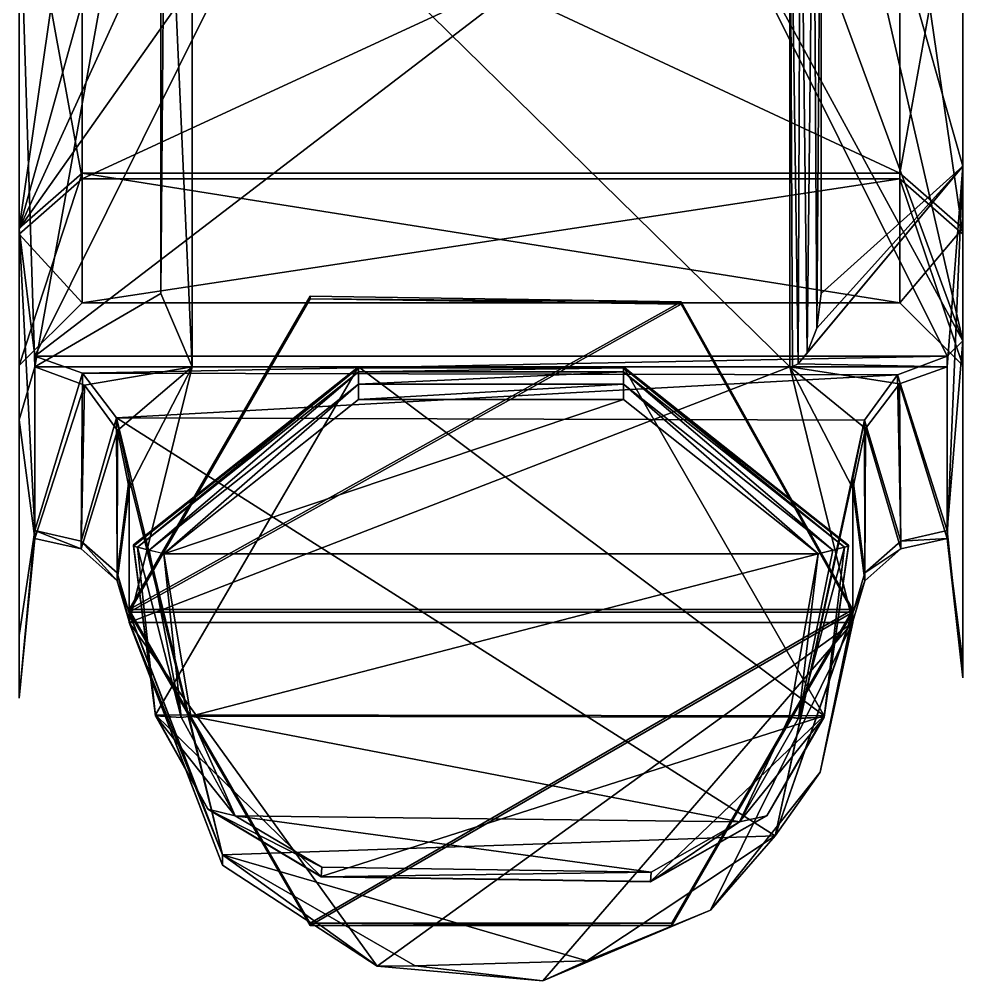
# Model space of a CAD drawing. Extents: x -0.16 to 0.15, y -0.54 to 0.56.
# Drawn here: x -0.1517 to 0.1483, y -0.5353 to -0.2297 of the extents above; entities that cross this region are included whole.
import ezdxf

# ---------------------------------------------------------------- set-up
doc = ezdxf.new("R2010")
doc.units = 0
doc.linetypes.add('SOLIDLINE', pattern=[0])
for name, color, linetype in [('VIFS121', 206, 'SOLIDLINE'), ('VIFS122', 26, 'SOLIDLINE'), ('VIFS125', 26, 'SOLIDLINE'), ('VIFS127', 36, 'SOLIDLINE'), ('VIFS128', 176, 'SOLIDLINE')]:
    doc.layers.add(name, color=color, linetype=linetype)

msp = doc.modelspace()

# ---------------------------------------------------------------- linework, layer by layer
at = {"layer": 'VIFS121', "color": 206}
for points in [[(-0.10015, -0.45157, 0.36996), (-0.08299, -0.48285, 0.33996), (-0.09715, -0.45121, 0.37031)], [(-0.09715, -0.45121, 0.37031), (-0.08299, -0.48285, 0.33996), (0.07738, -0.48481, 0.33831)], [(-0.09715, -0.45121, 0.37031), (0.07738, -0.48481, 0.33831), (0.09307, -0.45151, 0.37031)], [(0.09307, -0.45151, 0.37031), (0.07738, -0.48481, 0.33831), (0.09608, -0.45188, 0.36996)], [(-0.05552, -0.49917, 0.32432), (0.04919, -0.50072, 0.323), (-0.08299, -0.48285, 0.33996)], [(-0.08299, -0.48285, 0.33996), (0.04919, -0.50072, 0.323), (0.07738, -0.48481, 0.33831)]]:
    msp.add_3dface(points, dxfattribs=at)
at = {"layer": 'VIFS122', "color": 26}
for points in [[(-0.04382, -0.34018, 0.30093), (-0.10834, -0.4508, 0.30031), (-0.11535, -0.39678, 0.30062)], [(-0.11535, -0.39678, 0.30062), (-0.11535, -0.39712, 0.36062), (-0.04382, -0.34018, 0.30093)], [(-0.04382, -0.34018, 0.30093), (-0.11535, -0.39712, 0.36062), (-0.04382, -0.34052, 0.36093)], [(-0.11412, -0.39746, 0.3655), (-0.04382, -0.34052, 0.36093), (-0.11535, -0.39712, 0.36062)], [(-0.11412, -0.39746, 0.3655), (-0.04382, -0.34182, 0.36581), (-0.04382, -0.34052, 0.36093)], [(-0.11041, -0.39843, 0.36933), (-0.04382, -0.34182, 0.36581), (-0.11412, -0.39746, 0.3655)], [(-0.04382, -0.34568, 0.36962), (-0.04382, -0.34182, 0.36581), (-0.11041, -0.39843, 0.36933)], [(0.10429, -0.45114, 0.30031), (-0.10834, -0.4508, 0.30031), (-0.04382, -0.34018, 0.30093)], [(0.04046, -0.34018, 0.30093), (0.10429, -0.45114, 0.30031), (-0.04382, -0.34018, 0.30093)], [(-0.04382, -0.34018, 0.30093), (-0.04382, -0.34052, 0.36093), (0.04046, -0.34018, 0.30093)], [(0.04046, -0.34018, 0.30093), (-0.04382, -0.34052, 0.36093), (0.04046, -0.34052, 0.36093)], [(-0.04382, -0.34052, 0.36093), (-0.04382, -0.34182, 0.36581), (0.04046, -0.34052, 0.36093)], [(0.04046, -0.34052, 0.36093), (-0.04382, -0.34182, 0.36581), (0.04046, -0.34182, 0.36581)], [(0.04046, -0.34568, 0.36962), (0.04046, -0.34182, 0.36581), (-0.04382, -0.34568, 0.36962)], [(-0.04382, -0.34568, 0.36962), (0.04046, -0.34182, 0.36581), (-0.04382, -0.34182, 0.36581)], [(0.112, -0.39682, 0.30062), (0.10429, -0.45114, 0.30031), (0.04046, -0.34018, 0.30093)], [(0.04046, -0.34052, 0.36093), (0.112, -0.39716, 0.36061), (0.04046, -0.34018, 0.30093)], [(0.04046, -0.34018, 0.30093), (0.112, -0.39716, 0.36061), (0.112, -0.39682, 0.30062)], [(0.04046, -0.34182, 0.36581), (0.11076, -0.39749, 0.3655), (0.04046, -0.34052, 0.36093)], [(0.11076, -0.39749, 0.3655), (0.112, -0.39716, 0.36061), (0.04046, -0.34052, 0.36093)], [(0.04046, -0.34568, 0.36962), (0.10704, -0.39843, 0.36933), (0.04046, -0.34182, 0.36581)], [(0.10704, -0.39843, 0.36933), (0.11076, -0.39749, 0.3655), (0.04046, -0.34182, 0.36581)], [(-0.10562, -0.39947, 0.3706), (-0.04382, -0.34568, 0.36962), (-0.11041, -0.39843, 0.36933)], [(-0.04382, -0.35057, 0.37088), (-0.04382, -0.34568, 0.36962), (-0.10562, -0.39947, 0.3706)], [(0.04046, -0.35057, 0.37088), (0.04046, -0.34568, 0.36962), (-0.04382, -0.35057, 0.37088)], [(-0.04382, -0.35057, 0.37088), (0.04046, -0.34568, 0.36962), (-0.04382, -0.34568, 0.36962)], [(0.10229, -0.3996, 0.3706), (0.10704, -0.39843, 0.36933), (0.04046, -0.34568, 0.36962)], [(0.04046, -0.34568, 0.36962), (0.04046, -0.35057, 0.37088), (0.10229, -0.3996, 0.3706)], [(-0.04382, -0.35057, 0.37088), (-0.10567, -0.39965, 0.3706), (0.04046, -0.35057, 0.37088)], [(0.04046, -0.35057, 0.37088), (-0.10567, -0.39965, 0.3706), (0.10229, -0.3996, 0.3706)], [(-0.10834, -0.4508, 0.30031), (-0.11535, -0.39712, 0.36062), (-0.11535, -0.39678, 0.30062)], [(-0.10834, -0.45114, 0.36074), (-0.11535, -0.39712, 0.36062), (-0.10834, -0.4508, 0.30031)], [(-0.10834, -0.45114, 0.36074), (-0.11412, -0.39746, 0.3655), (-0.11535, -0.39712, 0.36062)], [(0.10429, -0.45114, 0.30031), (0.112, -0.39716, 0.36061), (0.10428, -0.45149, 0.36078)], [(0.112, -0.39716, 0.36061), (0.11076, -0.39749, 0.3655), (0.10428, -0.45149, 0.36078)], [(0.112, -0.39682, 0.30062), (0.112, -0.39716, 0.36061), (0.10429, -0.45114, 0.30031)], [(-0.11412, -0.39746, 0.3655), (-0.10015, -0.45157, 0.36996), (-0.11041, -0.39843, 0.36933)], [(-0.10015, -0.45157, 0.36996), (-0.11412, -0.39746, 0.3655), (-0.10834, -0.45114, 0.36074)], [(-0.11041, -0.39843, 0.36933), (-0.10015, -0.45157, 0.36996), (-0.10567, -0.39965, 0.3706)], [(-0.09715, -0.45121, 0.37031), (0.10229, -0.3996, 0.3706), (-0.10567, -0.39965, 0.3706)], [(-0.10015, -0.45157, 0.36996), (-0.09715, -0.45121, 0.37031), (-0.10567, -0.39965, 0.3706)], [(0.09307, -0.45151, 0.37031), (0.10229, -0.3996, 0.3706), (-0.09715, -0.45121, 0.37031)], [(0.09307, -0.45151, 0.37031), (0.09606, -0.45193, 0.36991), (0.10229, -0.3996, 0.3706)], [(0.10428, -0.45149, 0.36078), (0.11076, -0.39749, 0.3655), (0.09606, -0.45193, 0.36991)], [(0.11076, -0.39749, 0.3655), (0.10704, -0.39843, 0.36933), (0.09606, -0.45193, 0.36991)], [(0.10229, -0.3996, 0.3706), (0.09606, -0.45193, 0.36991), (0.10704, -0.39843, 0.36933)], [(-0.09171, -0.48061, 0.30015), (-0.10834, -0.4508, 0.30031), (-0.05566, -0.50215, 0.30003)], [(-0.05566, -0.50215, 0.30003), (-0.10834, -0.4508, 0.30031), (0.10429, -0.45114, 0.30031)], [(-0.09171, -0.48061, 0.30015), (-0.09171, -0.48079, 0.33272), (-0.10834, -0.4508, 0.30031)], [(-0.10834, -0.4508, 0.30031), (-0.09171, -0.48079, 0.33272), (-0.10834, -0.45114, 0.36074)], [(-0.10013, -0.45162, 0.36991), (-0.10834, -0.45114, 0.36074), (-0.08299, -0.48285, 0.33996)], [(-0.08299, -0.48285, 0.33996), (-0.10834, -0.45114, 0.36074), (-0.09171, -0.48079, 0.33272)], [(-0.05566, -0.50215, 0.30003), (0.10429, -0.45114, 0.30031), (0.04906, -0.50371, 0.30002)], [(0.04906, -0.50371, 0.30002), (0.10429, -0.45114, 0.30031), (0.08605, -0.48272, 0.30013)], [(0.08605, -0.48289, 0.33106), (0.10428, -0.45149, 0.36078), (0.07738, -0.48481, 0.33831)], [(0.07738, -0.48481, 0.33831), (0.10428, -0.45149, 0.36078), (0.09608, -0.45188, 0.36996)], [(0.10428, -0.45149, 0.36078), (0.08605, -0.48289, 0.33106), (0.10429, -0.45114, 0.30031)], [(0.10429, -0.45114, 0.30031), (0.08605, -0.48289, 0.33106), (0.08605, -0.48272, 0.30013)], [(-0.05566, -0.50215, 0.30003), (-0.05566, -0.50225, 0.31706), (-0.09171, -0.48061, 0.30015)], [(-0.09171, -0.48061, 0.30015), (-0.05566, -0.50225, 0.31706), (-0.09171, -0.48079, 0.33272)], [(-0.08299, -0.48285, 0.33996), (-0.09171, -0.48079, 0.33272), (-0.05552, -0.49917, 0.32432)], [(-0.05552, -0.49917, 0.32432), (-0.09171, -0.48079, 0.33272), (-0.05566, -0.50225, 0.31706)], [(0.08605, -0.48289, 0.33106), (0.04906, -0.5038, 0.31572), (0.08605, -0.48272, 0.30013)], [(0.08605, -0.48272, 0.30013), (0.04906, -0.5038, 0.31572), (0.04906, -0.50371, 0.30002)], [(0.07738, -0.48481, 0.33831), (0.04906, -0.5038, 0.31572), (0.08605, -0.48289, 0.33106)], [(0.04919, -0.50072, 0.323), (0.04906, -0.5038, 0.31572), (0.07738, -0.48481, 0.33831)], [(-0.05552, -0.49917, 0.32432), (-0.05566, -0.50225, 0.31706), (0.04919, -0.50072, 0.323)], [(0.04919, -0.50072, 0.323), (-0.05566, -0.50225, 0.31706), (0.04906, -0.5038, 0.31572)], [(0.04906, -0.50371, 0.30002), (0.04906, -0.5038, 0.31572), (-0.05566, -0.50215, 0.30003)], [(-0.05566, -0.50215, 0.30003), (0.04906, -0.5038, 0.31572), (-0.05566, -0.50225, 0.31706)]]:
    msp.add_3dface(points, dxfattribs=at)
at = {"layer": 'VIFS125', "color": 26}
for points in [[(-0.05918, -0.31774, -0.43895), (0.05876, -0.3195, -0.43896), (-0.11668, -0.41734, -0.43951)], [(-0.11668, -0.41734, -0.43951), (-0.11668, -0.41812, -0.29951), (-0.05918, -0.31774, -0.43895)], [(-0.05918, -0.31774, -0.43895), (-0.11668, -0.41812, -0.29951), (-0.05918, -0.31853, -0.29896)], [(-0.05918, -0.31774, -0.43895), (-0.05918, -0.31853, -0.29896), (0.05876, -0.3195, -0.43896)], [(-0.11668, -0.41812, -0.29951), (0.05876, -0.32028, -0.29897), (-0.05918, -0.31853, -0.29896)], [(-0.11668, -0.41734, -0.43951), (0.05876, -0.3195, -0.43896), (0.11332, -0.41734, -0.43951)], [(-0.11668, -0.41812, -0.29951), (0.11332, -0.41812, -0.29951), (0.05876, -0.32028, -0.29897)], [(0.05876, -0.3195, -0.43896), (-0.05918, -0.31853, -0.29896), (0.05876, -0.32028, -0.29897)], [(0.05876, -0.3195, -0.43896), (0.05876, -0.32028, -0.29897), (0.11332, -0.41734, -0.43951)], [(0.11332, -0.41734, -0.43951), (0.05876, -0.32028, -0.29897), (0.11332, -0.41812, -0.29951)], [(-0.11668, -0.41734, -0.43951), (0.11332, -0.41734, -0.43951), (-0.05918, -0.51693, -0.44007)], [(-0.05918, -0.51693, -0.44007), (-0.05918, -0.51771, -0.30007), (-0.11668, -0.41734, -0.43951)], [(-0.11668, -0.41734, -0.43951), (-0.05918, -0.51771, -0.30007), (-0.11668, -0.41812, -0.29951)], [(-0.05918, -0.51771, -0.30007), (0.11332, -0.41812, -0.29951), (-0.11668, -0.41812, -0.29951)], [(-0.05918, -0.51693, -0.44007), (0.11332, -0.41734, -0.43951), (0.05582, -0.51693, -0.44007)], [(-0.05918, -0.51771, -0.30007), (0.05582, -0.51771, -0.30007), (0.11332, -0.41812, -0.29951)], [(0.11332, -0.41734, -0.43951), (0.11332, -0.41812, -0.29951), (0.05582, -0.51693, -0.44007)], [(0.05582, -0.51693, -0.44007), (0.11332, -0.41812, -0.29951), (0.05582, -0.51771, -0.30007)], [(0.05582, -0.51693, -0.44007), (0.05582, -0.51771, -0.30007), (-0.05918, -0.51693, -0.44007)], [(-0.05918, -0.51693, -0.44007), (0.05582, -0.51771, -0.30007), (-0.05918, -0.51771, -0.30007)]]:
    msp.add_3dface(points, dxfattribs=at)
at = {"layer": 'VIFS127', "color": 36}
for points in [[(0.12832, -0.15719, -0.28152), (-0.13168, -0.15719, -0.28151), (0.12832, -0.27866, -0.15668)], [(0.12832, -0.27866, -0.15668), (-0.13168, -0.15719, -0.28151), (-0.13168, -0.27866, -0.15668)], [(0.12832, -0.28042, 0.15921), (-0.13168, -0.28042, 0.15921), (0.12832, -0.16036, 0.28539)], [(0.12832, -0.16036, 0.28539), (-0.13168, -0.28042, 0.15921), (-0.13168, -0.16036, 0.28539)], [(0.12832, -0.27866, -0.15668), (-0.13168, -0.27866, -0.15668), (0.12832, -0.31979, 0.00104)], [(0.12832, -0.31979, 0.00104), (-0.13168, -0.27866, -0.15668), (-0.13168, -0.31979, 0.00104)], [(0.12832, -0.31979, 0.00104), (-0.13168, -0.31979, 0.00104), (0.12832, -0.28042, 0.15921)], [(0.12832, -0.28042, 0.15921), (-0.13168, -0.31979, 0.00104), (-0.13168, -0.28042, 0.15921)]]:
    msp.add_3dface(points, dxfattribs=at)
at = {"layer": 'VIFS128', "color": 176}
for points in [[(0.14832, 0.00763, 0.46288), (0.10332, -0.11784, 0.44471), (0.14832, -0.27637, 0.36272)], [(0.14832, -0.27637, 0.36272), (0.14832, -0.17069, 0.30251), (0.14832, 0.00763, 0.46288)], [(-0.11089, -0.1496, -0.42847), (-0.15168, -0.29631, -0.34012), (-0.15168, -0.10344, -0.44286)], [(-0.15168, -0.29631, -0.34012), (-0.15168, -0.16734, -0.29874), (-0.15168, -0.10344, -0.44286)], [(-0.15168, -0.1824, 0.42063), (-0.14668, -0.34018, 0.30093), (-0.10668, -0.11772, 0.44474)], [(-0.10668, -0.11772, 0.44474), (-0.14668, -0.34018, 0.30093), (-0.10668, -0.31687, 0.32634)], [(-0.10668, -0.1722, 0.47296), (-0.10668, -0.11772, 0.44474), (-0.10668, -0.31687, 0.32634)], [(0.10332, -0.11784, 0.44471), (0.10332, -0.17227, 0.47296), (0.10332, -0.31687, 0.32634)], [(0.14832, -0.27637, 0.36272), (0.10332, -0.11784, 0.44471), (0.10332, -0.31687, 0.32634)], [(-0.10668, -0.14372, 1.58009), (-0.10668, -0.12215, 1.42324), (-0.10668, -0.31687, 0.32634)], [(-0.10668, -0.12215, 1.42324), (-0.10668, -0.20249, 0.5816), (-0.10668, -0.31687, 0.32634)], [(0.10332, -0.20249, 0.58154), (0.10332, -0.12215, 1.42318), (0.10332, -0.31687, 0.32634)], [(0.10332, -0.31687, 0.32634), (0.10332, -0.12215, 1.42318), (0.10332, -0.14372, 1.58009)], [(-0.10526, -0.14881, 1.58448), (-0.10668, -0.14372, 1.58009), (-0.10668, -0.31687, 0.32634)], [(0.10332, -0.14372, 1.58009), (0.10087, -0.15023, 1.58575), (0.10195, -0.32784, 0.31486)], [(0.10195, -0.32784, 0.31486), (0.10332, -0.31687, 0.32634), (0.10332, -0.14372, 1.58009)], [(-0.09329, -0.16847, -0.421), (-0.15168, -0.29631, -0.34012), (-0.11089, -0.1496, -0.42847)], [(-0.09668, -0.34018, 0.30093), (-0.10526, -0.14881, 1.58448), (-0.10668, -0.31687, 0.32634)], [(-0.09668, -0.1538, 1.58903), (-0.10526, -0.14881, 1.58448), (-0.09668, -0.34018, 0.30093)], [(0.14832, -0.33189, -0.30465), (0.08856, -0.16928, -0.42066), (0.10679, -0.15095, -0.42796)], [(0.10087, -0.15023, 1.58575), (0.09669, -0.15318, 1.58845), (0.09879, -0.33574, 0.30609)], [(0.10195, -0.32784, 0.31486), (0.10087, -0.15023, 1.58575), (0.09879, -0.33574, 0.30609)], [(0.14832, -0.33189, -0.30465), (0.10679, -0.15095, -0.42796), (0.14832, -0.15814, -0.4252)], [(-0.09668, -0.34018, 0.30093), (0.09332, -0.34018, 0.30093), (-0.09668, -0.1538, 1.58903)], [(-0.09668, -0.1538, 1.58903), (0.09332, -0.34018, 0.30093), (0.09332, -0.1538, 1.58903)], [(0.09598, -0.3392, 0.30208), (0.09669, -0.15318, 1.58845), (0.09332, -0.1538, 1.58903)], [(0.09598, -0.3392, 0.30208), (0.09332, -0.1538, 1.58903), (0.09423, -0.34007, 0.30106)], [(0.09423, -0.34007, 0.30106), (0.09332, -0.1538, 1.58903), (0.09332, -0.34018, 0.30093)], [(0.09879, -0.33574, 0.30609), (0.09669, -0.15318, 1.58845), (0.09598, -0.3392, 0.30208)], [(-0.13168, -0.15719, -0.28151), (-0.15168, -0.16734, -0.29874), (-0.15168, -0.29616, -0.16635)], [(-0.13168, -0.15719, -0.28151), (-0.15168, -0.29616, -0.16635), (-0.13168, -0.27866, -0.15668)], [(0.12832, -0.27866, -0.15668), (0.14832, -0.16734, -0.29874), (0.12832, -0.15719, -0.28152)], [(0.14832, -0.15814, -0.4252), (0.14832, -0.16734, -0.29874), (0.14832, -0.33189, -0.30465)], [(-0.13168, -0.28042, 0.15921), (-0.15168, -0.17069, 0.30251), (-0.13168, -0.16036, 0.28539)], [(0.12832, -0.16036, 0.28539), (0.14832, -0.17069, 0.30251), (0.14832, -0.29803, 0.16869)], [(0.12832, -0.16036, 0.28539), (0.14832, -0.29803, 0.16869), (0.12832, -0.28042, 0.15921)], [(-0.15168, -0.29616, -0.16635), (-0.15168, -0.16734, -0.29874), (-0.15168, -0.29631, -0.34012)], [(0.12832, -0.27866, -0.15668), (0.14832, -0.29616, -0.16635), (0.14832, -0.16734, -0.29874)], [(0.14832, -0.16734, -0.29874), (0.14832, -0.29616, -0.16635), (0.14832, -0.33189, -0.30465)], [(-0.06668, -0.17595, -0.41776), (-0.15168, -0.29631, -0.34012), (-0.09329, -0.16847, -0.421)], [(-0.15168, -0.1824, 0.42063), (-0.15168, -0.17069, 0.30251), (-0.15168, -0.35707, 0.27986)], [(-0.15168, -0.17069, 0.30251), (-0.15168, -0.29803, 0.16869), (-0.15168, -0.35707, 0.27986)], [(-0.13168, -0.28042, 0.15921), (-0.15168, -0.29803, 0.16869), (-0.15168, -0.17069, 0.30251)], [(0.06332, -0.17595, -0.41776), (0.08856, -0.16928, -0.42066), (0.14832, -0.33189, -0.30465)], [(0.14832, -0.29803, 0.16869), (0.14832, -0.17069, 0.30251), (0.14832, -0.27637, 0.36272)], [(-0.10668, -0.31687, 0.32634), (-0.10668, -0.20335, 0.52703), (-0.10668, -0.1722, 0.47296)], [(0.10332, -0.31687, 0.32634), (0.10332, -0.17227, 0.47296), (0.10332, -0.20336, 0.52702)], [(-0.06668, -0.17595, -0.41776), (-0.14668, -0.33683, -0.29906), (-0.15168, -0.29631, -0.34012)], [(0.06332, -0.17595, -0.41776), (0.14332, -0.33683, -0.29906), (-0.14668, -0.33683, -0.29906)], [(0.06332, -0.17595, -0.41776), (-0.14668, -0.33683, -0.29906), (-0.06668, -0.17595, -0.41776)], [(0.14832, -0.33189, -0.30465), (0.14332, -0.33683, -0.29906), (0.06332, -0.17595, -0.41776)], [(-0.15168, -0.35707, 0.27986), (-0.14668, -0.34018, 0.30093), (-0.15168, -0.1824, 0.42063)], [(-0.10668, -0.31687, 0.32634), (-0.10668, -0.20249, 0.5816), (-0.10668, -0.20335, 0.52703)], [(0.10332, -0.31687, 0.32634), (0.10332, -0.20336, 0.52702), (0.10332, -0.20249, 0.58154)], [(0.14832, -0.27637, 0.36272), (0.09879, -0.33574, 0.30609), (0.09598, -0.3392, 0.30208)], [(0.14832, -0.27637, 0.36272), (0.09598, -0.3392, 0.30208), (0.14332, -0.34018, 0.30093)], [(0.10195, -0.32784, 0.31486), (0.09879, -0.33574, 0.30609), (0.14832, -0.27637, 0.36272)], [(0.14832, -0.27637, 0.36272), (0.10332, -0.31687, 0.32634), (0.10195, -0.32784, 0.31486)], [(0.14332, -0.34018, 0.30093), (0.14332, -0.3947, 0.22118), (0.14832, -0.27637, 0.36272)], [(0.14832, -0.27637, 0.36272), (0.14332, -0.3947, 0.22118), (0.14832, -0.434, 0.12238)], [(0.14832, -0.434, 0.12238), (0.14832, -0.29803, 0.16869), (0.14832, -0.27637, 0.36272)], [(-0.13168, -0.27866, -0.15668), (-0.15168, -0.29616, -0.16635), (-0.15168, -0.33979, 0.00093)], [(-0.13168, -0.27866, -0.15668), (-0.15168, -0.33979, 0.00093), (-0.13168, -0.31979, 0.00104)], [(-0.13168, -0.31979, 0.00104), (-0.15168, -0.29803, 0.16869), (-0.13168, -0.28042, 0.15921)], [(0.12832, -0.31979, 0.00104), (0.14832, -0.29616, -0.16635), (0.12832, -0.27866, -0.15668)], [(0.12832, -0.28042, 0.15921), (0.14832, -0.29803, 0.16869), (0.14832, -0.33979, 0.00093)], [(0.12832, -0.28042, 0.15921), (0.14832, -0.33979, 0.00093), (0.12832, -0.31979, 0.00104)], [(-0.15168, -0.33979, 0.00093), (-0.15168, -0.29616, -0.16635), (-0.15168, -0.42556, -0.14448)], [(-0.15168, -0.42556, -0.14448), (-0.15168, -0.29616, -0.16635), (-0.15168, -0.29631, -0.34012)], [(-0.14668, -0.33683, -0.29906), (-0.14668, -0.39223, -0.21993), (-0.15168, -0.29631, -0.34012)], [(-0.15168, -0.29631, -0.34012), (-0.14668, -0.39223, -0.21993), (-0.15168, -0.42556, -0.14448)], [(0.12832, -0.31979, 0.00104), (0.14832, -0.33979, 0.00093), (0.14832, -0.29616, -0.16635)], [(0.14832, -0.33189, -0.30465), (0.14832, -0.29616, -0.16635), (0.14832, -0.43903, -0.09608)], [(0.14832, -0.29616, -0.16635), (0.14832, -0.33979, 0.00093), (0.14832, -0.43903, -0.09608)], [(-0.15168, -0.35707, 0.27986), (-0.15168, -0.29803, 0.16869), (-0.15168, -0.44544, 0.06606)], [(-0.15168, -0.29803, 0.16869), (-0.15168, -0.33979, 0.00093), (-0.15168, -0.44544, 0.06606)], [(-0.13168, -0.31979, 0.00104), (-0.15168, -0.33979, 0.00093), (-0.15168, -0.29803, 0.16869)], [(0.14832, -0.33979, 0.00093), (0.14832, -0.29803, 0.16869), (0.14832, -0.434, 0.12238)], [(-0.14668, -0.34018, 0.30093), (-0.09668, -0.34018, 0.30093), (-0.10668, -0.31687, 0.32634)], [(0.14832, -0.43903, -0.09608), (0.14332, -0.39223, -0.21993), (0.14832, -0.33189, -0.30465)], [(0.14832, -0.33189, -0.30465), (0.14332, -0.39223, -0.21993), (0.14332, -0.33683, -0.29906)], [(-0.13155, -0.34218, -0.29909), (-0.14668, -0.39223, -0.21993), (-0.14668, -0.33683, -0.29906)], [(0.14332, -0.33683, -0.29906), (-0.13155, -0.34218, -0.29909), (-0.14668, -0.33683, -0.29906)], [(0.12755, -0.34269, -0.29909), (-0.13155, -0.34218, -0.29909), (0.14332, -0.33683, -0.29906)], [(0.12755, -0.34269, -0.29909), (0.14332, -0.33683, -0.29906), (0.14332, -0.39223, -0.21993)], [(-0.15168, -0.44544, 0.06606), (-0.15168, -0.33979, 0.00093), (-0.15168, -0.42556, -0.14448)], [(-0.14668, -0.3947, 0.22118), (-0.14668, -0.34018, 0.30093), (-0.15168, -0.35707, 0.27986)], [(-0.13091, -0.34604, 0.3009), (-0.14668, -0.34018, 0.30093), (-0.14668, -0.3947, 0.22118)], [(-0.14668, -0.34018, 0.30093), (-0.13091, -0.34604, 0.3009), (-0.09668, -0.34018, 0.30093)], [(-0.13155, -0.34218, -0.29909), (-0.13201, -0.39559, -0.22179), (-0.14668, -0.39223, -0.21993)], [(-0.12071, -0.35639, -0.29917), (-0.13201, -0.39559, -0.22179), (-0.13155, -0.34218, -0.29909)], [(0.12755, -0.34269, -0.29909), (-0.12071, -0.35639, -0.29917), (-0.13155, -0.34218, -0.29909)], [(-0.09668, -0.34018, 0.30093), (-0.13091, -0.34604, 0.3009), (-0.12039, -0.36045, 0.30082)], [(-0.09668, -0.34018, 0.30093), (-0.12039, -0.36045, 0.30082), (-0.11668, -0.37889, 0.30072)], [(-0.11668, -0.37889, 0.30072), (-0.11668, -0.42147, 0.30048), (-0.09668, -0.34018, 0.30093)], [(-0.09668, -0.34018, 0.30093), (-0.11668, -0.42147, 0.30048), (0.09332, -0.34018, 0.30093)], [(-0.11668, -0.42147, 0.30048), (0.11332, -0.42147, 0.30048), (0.09332, -0.34018, 0.30093)], [(0.14332, -0.34018, 0.30093), (0.09423, -0.34007, 0.30106), (0.09332, -0.34018, 0.30093)], [(0.09332, -0.34018, 0.30093), (0.11332, -0.42147, 0.30048), (0.11332, -0.37889, 0.30072)], [(0.09332, -0.34018, 0.30093), (0.11332, -0.37889, 0.30072), (0.11734, -0.35974, 0.30082)], [(0.11734, -0.35974, 0.30082), (0.12819, -0.34553, 0.3009), (0.09332, -0.34018, 0.30093)], [(0.09332, -0.34018, 0.30093), (0.12819, -0.34553, 0.3009), (0.14332, -0.34018, 0.30093)], [(0.14332, -0.34018, 0.30093), (0.09598, -0.3392, 0.30208), (0.09423, -0.34007, 0.30106)], [(0.12819, -0.34553, 0.3009), (0.14332, -0.3947, 0.22118), (0.14332, -0.34018, 0.30093)], [(0.14832, -0.43903, -0.09608), (0.14832, -0.33979, 0.00093), (0.14832, -0.434, 0.12238)], [(0.11703, -0.3571, -0.29917), (-0.12071, -0.35639, -0.29917), (0.12755, -0.34269, -0.29909)], [(0.12755, -0.34269, -0.29909), (0.12865, -0.39559, -0.22179), (0.11703, -0.3571, -0.29917)], [(0.14332, -0.39223, -0.21993), (0.12865, -0.39559, -0.22179), (0.12755, -0.34269, -0.29909)], [(-0.14668, -0.3947, 0.22118), (-0.13201, -0.39807, 0.22301), (-0.13091, -0.34604, 0.3009)], [(-0.13091, -0.34604, 0.3009), (-0.13201, -0.39807, 0.22301), (-0.12039, -0.36045, 0.30082)], [(0.11734, -0.35974, 0.30082), (0.12865, -0.39807, 0.22301), (0.12819, -0.34553, 0.3009)], [(0.12819, -0.34553, 0.3009), (0.12865, -0.39807, 0.22301), (0.14332, -0.3947, 0.22118)], [(-0.15168, -0.35707, 0.27986), (-0.15168, -0.44544, 0.06606), (-0.14668, -0.3947, 0.22118)], [(-0.12071, -0.35639, -0.29917), (-0.12051, -0.40564, -0.22735), (-0.13201, -0.39559, -0.22179)], [(-0.11668, -0.37555, -0.29928), (-0.12051, -0.40564, -0.22735), (-0.12071, -0.35639, -0.29917)], [(-0.087, -0.49522, -0.29994), (-0.11668, -0.37555, -0.29928), (-0.12071, -0.35639, -0.29917)], [(-0.087, -0.49522, -0.29994), (-0.12071, -0.35639, -0.29917), (0.08868, -0.48925, -0.29991)], [(0.08868, -0.48925, -0.29991), (-0.12071, -0.35639, -0.29917), (0.11703, -0.3571, -0.29917)], [(0.08868, -0.48925, -0.29991), (0.11703, -0.3571, -0.29917), (0.11332, -0.37555, -0.29928)], [(0.11703, -0.3571, -0.29917), (0.11715, -0.40564, -0.22735), (0.11332, -0.37555, -0.29928)], [(0.12865, -0.39559, -0.22179), (0.11715, -0.40564, -0.22735), (0.11703, -0.3571, -0.29917)], [(-0.13201, -0.39807, 0.22301), (-0.12051, -0.40819, 0.22846), (-0.12039, -0.36045, 0.30082)], [(-0.12039, -0.36045, 0.30082), (-0.12051, -0.40819, 0.22846), (-0.11668, -0.37889, 0.30072)], [(0.11332, -0.37889, 0.30072), (0.11715, -0.40819, 0.22846), (0.11734, -0.35974, 0.30082)], [(0.11734, -0.35974, 0.30082), (0.11715, -0.40819, 0.22846), (0.12865, -0.39807, 0.22301)], [(-0.11668, -0.37555, -0.29928), (-0.11668, -0.41848, -0.23446), (-0.12051, -0.40564, -0.22735)], [(-0.11668, -0.41848, -0.23446), (-0.11668, -0.37555, -0.29928), (-0.11668, -0.41812, -0.29951)], [(-0.11668, -0.41812, -0.29951), (-0.11668, -0.37555, -0.29928), (-0.087, -0.49522, -0.29994)], [(0.11332, -0.37555, -0.29928), (0.11332, -0.41812, -0.29951), (0.08868, -0.48925, -0.29991)], [(0.11332, -0.41848, -0.23446), (0.11332, -0.37555, -0.29928), (0.11715, -0.40564, -0.22735)], [(0.11332, -0.41848, -0.23446), (0.11332, -0.41812, -0.29951), (0.11332, -0.37555, -0.29928)], [(-0.11668, -0.42111, 0.23543), (-0.11668, -0.37889, 0.30072), (-0.12051, -0.40819, 0.22846)], [(-0.11668, -0.42111, 0.23543), (-0.11668, -0.42147, 0.30048), (-0.11668, -0.37889, 0.30072)], [(0.11332, -0.37889, 0.30072), (0.11332, -0.42111, 0.23543), (0.11715, -0.40819, 0.22846)], [(0.11332, -0.42111, 0.23543), (0.11332, -0.37889, 0.30072), (0.11332, -0.42147, 0.30048)], [(-0.14668, -0.3947, 0.22118), (-0.15168, -0.44544, 0.06606), (-0.14668, -0.39223, -0.21993)], [(-0.15168, -0.44544, 0.06606), (-0.15168, -0.42556, -0.14448), (-0.14668, -0.39223, -0.21993)], [(-0.14668, -0.39223, -0.21993), (-0.13201, -0.39559, -0.22179), (-0.13201, -0.39807, 0.22301)], [(-0.13201, -0.39807, 0.22301), (-0.14668, -0.3947, 0.22118), (-0.14668, -0.39223, -0.21993)], [(0.12865, -0.39559, -0.22179), (0.14332, -0.39223, -0.21993), (0.14332, -0.3947, 0.22118)], [(0.14332, -0.39223, -0.21993), (0.14832, -0.43903, -0.09608), (0.14332, -0.3947, 0.22118)], [(-0.13201, -0.39807, 0.22301), (-0.13201, -0.39559, -0.22179), (-0.12051, -0.40819, 0.22846)], [(-0.13201, -0.39559, -0.22179), (-0.12051, -0.40564, -0.22735), (-0.12051, -0.40819, 0.22846)], [(0.12865, -0.39559, -0.22179), (0.12865, -0.39807, 0.22301), (0.11715, -0.40564, -0.22735)], [(0.14332, -0.3947, 0.22118), (0.12865, -0.39807, 0.22301), (0.12865, -0.39559, -0.22179)], [(0.14332, -0.3947, 0.22118), (0.14832, -0.43903, -0.09608), (0.14832, -0.434, 0.12238)], [(0.12865, -0.39807, 0.22301), (0.11715, -0.40819, 0.22846), (0.11715, -0.40564, -0.22735)], [(-0.12051, -0.40819, 0.22846), (-0.12051, -0.40564, -0.22735), (-0.11668, -0.42111, 0.23543)], [(-0.12051, -0.40564, -0.22735), (-0.11668, -0.41848, -0.23446), (-0.11668, -0.42111, 0.23543)], [(0.11715, -0.40564, -0.22735), (0.11715, -0.40819, 0.22846), (0.11332, -0.41848, -0.23446)], [(0.11715, -0.40819, 0.22846), (0.11332, -0.42111, 0.23543), (0.11332, -0.41848, -0.23446)], [(-0.087, -0.49522, -0.29994), (-0.11668, -0.41848, -0.23446), (-0.11668, -0.41812, -0.29951)], [(-0.11668, -0.42111, 0.23543), (-0.11668, -0.41848, -0.23446), (-0.087, -0.49522, -0.29994)], [(0.11332, -0.41812, -0.29951), (0.11332, -0.41848, -0.23446), (0.08868, -0.48925, -0.29991)], [(0.10302, -0.46903, 0.30021), (0.08868, -0.48925, -0.29991), (0.11332, -0.41848, -0.23446)], [(0.10302, -0.46903, 0.30021), (0.11332, -0.41848, -0.23446), (0.11332, -0.42111, 0.23543)], [(-0.087, -0.49522, -0.29994), (-0.087, -0.49857, 0.30005), (-0.11668, -0.42111, 0.23543)], [(-0.11668, -0.42111, 0.23543), (-0.087, -0.49857, 0.30005), (-0.11668, -0.42147, 0.30048)], [(0.11332, -0.42147, 0.30048), (-0.11668, -0.42147, 0.30048), (-0.03791, -0.53061, 0.29987)], [(-0.03791, -0.53061, 0.29987), (-0.11668, -0.42147, 0.30048), (-0.087, -0.49857, 0.30005)], [(-0.03791, -0.53061, 0.29987), (0.01475, -0.53529, 0.29984), (0.11332, -0.42147, 0.30048)], [(0.06807, -0.51289, 0.29997), (0.11332, -0.42147, 0.30048), (0.01475, -0.53529, 0.29984)], [(0.10302, -0.46903, 0.30021), (0.11332, -0.42147, 0.30048), (0.06807, -0.51289, 0.29997)], [(0.11332, -0.42111, 0.23543), (0.11332, -0.42147, 0.30048), (0.10302, -0.46903, 0.30021)], [(0.06807, -0.51289, 0.29997), (0.08868, -0.48925, -0.29991), (0.10302, -0.46903, 0.30021)], [(0.08868, -0.48925, -0.29991), (0.02881, -0.529, -0.30013), (-0.087, -0.49522, -0.29994)], [(0.08868, -0.48925, -0.29991), (0.06807, -0.51289, 0.29997), (0.02881, -0.529, -0.30013)], [(-0.087, -0.49522, -0.29994), (0.02881, -0.529, -0.30013), (-0.02579, -0.53056, -0.30014)], [(-0.02579, -0.53056, -0.30014), (-0.03791, -0.53061, 0.29987), (-0.087, -0.49522, -0.29994)], [(-0.087, -0.49522, -0.29994), (-0.03791, -0.53061, 0.29987), (-0.087, -0.49857, 0.30005)], [(0.02881, -0.529, -0.30013), (0.06807, -0.51289, 0.29997), (0.01475, -0.53529, 0.29984)], [(-0.02579, -0.53056, -0.30014), (0.01475, -0.53529, 0.29984), (-0.03791, -0.53061, 0.29987)], [(0.02881, -0.529, -0.30013), (0.01475, -0.53529, 0.29984), (-0.02579, -0.53056, -0.30014)]]:
    msp.add_3dface(points, dxfattribs=at)

doc.saveas('drawing.dxf')
